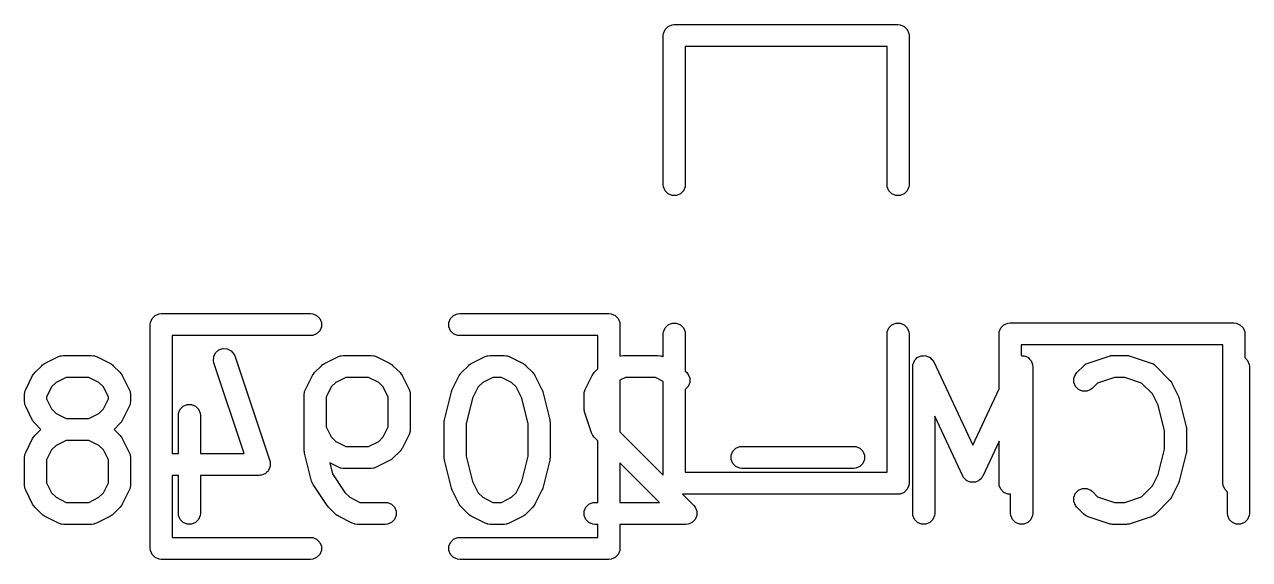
# Model space of a CAD drawing. Extents: x -2.1 to 1.75, y 0.25 to 2.72.
# Drawn here: x -0.1042 to 0.2242, y 1.122 to 1.2655 of the extents above; entities that cross this region are included whole.
import ezdxf

# ---------------------------------------------------------------- set-up
doc = ezdxf.new("R2010")
doc.units = 0
doc.header["$MEASUREMENT"] = 0
doc.layers.add('BLACK', color=7, linetype='CONTINUOUS')

msp = doc.modelspace()

# ---------------------------------------------------------------- linework, layer by layer
at = {"layer": 'BLACK', "linetype": 'CONTINUOUS'}
for p, q in [((0.06754, 1.26414), (0.06836, 1.26496)), ((0.06836, 1.26496), (0.06942, 1.2654)), ((0.06942, 1.2654), (0.07, 1.26545)), ((0.07, 1.26545), (0.13, 1.26545)), ((0.13, 1.26545), (0.13058, 1.2654)), ((0.13058, 1.2654), (0.13164, 1.26496)), ((0.13164, 1.26496), (0.13246, 1.26414)), ((0.06705, 1.2625), (0.0671, 1.26308)), ((0.06705, 1.2225), (0.06705, 1.2625)), ((0.0671, 1.26308), (0.06754, 1.26414)), ((0.13246, 1.26414), (0.1329, 1.26308)), ((0.1329, 1.26308), (0.13295, 1.2625)), ((0.13295, 1.2625), (0.13295, 1.2225)), ((0.12705, 1.25955), (0.07295, 1.25955)), ((0.07295, 1.25955), (0.07295, 1.2225)), ((0.12705, 1.2225), (0.12705, 1.25955)), ((0.0671, 1.22192), (0.06705, 1.2225)), ((0.06754, 1.22086), (0.0671, 1.22192)), ((0.0729, 1.22192), (0.07246, 1.22086)), ((0.07295, 1.2225), (0.0729, 1.22192)), ((0.1271, 1.22192), (0.12705, 1.2225)), ((0.12754, 1.22086), (0.1271, 1.22192)), ((0.1329, 1.22192), (0.13246, 1.22086)), ((0.13295, 1.2225), (0.1329, 1.22192)), ((0.06836, 1.22004), (0.06754, 1.22086)), ((0.06942, 1.2196), (0.06836, 1.22004)), ((0.07058, 1.2196), (0.06942, 1.2196)), ((0.07164, 1.22004), (0.07058, 1.2196)), ((0.07246, 1.22086), (0.07164, 1.22004)), ((0.12836, 1.22004), (0.12754, 1.22086)), ((0.12942, 1.2196), (0.12836, 1.22004)), ((0.13058, 1.2196), (0.12942, 1.2196)), ((0.13164, 1.22004), (0.13058, 1.2196)), ((0.13246, 1.22086), (0.13164, 1.22004)), ((-0.07045, 1.185), (-0.0704, 1.18558)), ((-0.0704, 1.18558), (-0.06996, 1.18664)), ((-0.06996, 1.18664), (-0.06914, 1.18746)), ((-0.06914, 1.18746), (-0.06808, 1.1879)), ((-0.06808, 1.1879), (-0.0675, 1.18795)), ((-0.0675, 1.18795), (-0.0275, 1.18795)), ((-0.0275, 1.18795), (-0.02692, 1.1879)), ((-0.02692, 1.1879), (-0.02586, 1.18746)), ((-0.02586, 1.18746), (-0.02504, 1.18664)), ((-0.02504, 1.18664), (-0.0246, 1.18558)), ((-0.0246, 1.18558), (-0.0246, 1.18442)), ((0.0096, 1.18558), (0.01004, 1.18664)), ((0.0096, 1.18442), (0.0096, 1.18558)), ((0.01004, 1.18664), (0.01086, 1.18746)), ((0.01086, 1.18746), (0.01192, 1.1879)), ((0.01192, 1.1879), (0.0125, 1.18795)), ((0.0125, 1.18795), (0.0525, 1.18795)), ((0.0525, 1.18795), (0.05308, 1.1879)), ((0.05308, 1.1879), (0.05414, 1.18746)), ((0.05414, 1.18746), (0.05496, 1.18664)), ((0.05496, 1.18664), (0.0554, 1.18558)), ((0.0554, 1.18558), (0.05545, 1.185)), ((0.15942, 1.1854), (0.16, 1.18545)), ((0.16, 1.18545), (0.22, 1.18545)), ((0.22, 1.18545), (0.22058, 1.1854)), ((-0.07045, 1.125), (-0.07045, 1.185)), ((-0.02586, 1.18254), (-0.02692, 1.1821)), ((-0.02504, 1.18336), (-0.02586, 1.18254)), ((-0.0246, 1.18442), (-0.02504, 1.18336)), ((0.01004, 1.18336), (0.0096, 1.18442)), ((0.01086, 1.18254), (0.01004, 1.18336)), ((0.01192, 1.1821), (0.01086, 1.18254)), ((0.05545, 1.185), (0.05545, 1.17662)), ((0.06705, 1.1825), (0.0671, 1.18308)), ((0.06705, 1.17638), (0.06705, 1.1825)), ((0.0671, 1.18308), (0.06754, 1.18414)), ((0.06754, 1.18414), (0.06836, 1.18496)), ((0.06836, 1.18496), (0.06942, 1.1854)), ((0.06942, 1.1854), (0.07058, 1.1854)), ((0.07058, 1.1854), (0.07164, 1.18496)), ((0.07164, 1.18496), (0.07246, 1.18414)), ((0.07246, 1.18414), (0.0729, 1.18308)), ((0.0729, 1.18308), (0.07295, 1.1825)), ((0.07295, 1.1825), (0.07295, 1.17252)), ((0.12705, 1.1825), (0.1271, 1.18308)), ((0.12705, 1.14545), (0.12705, 1.1825)), ((0.1271, 1.18308), (0.12754, 1.18414)), ((0.12754, 1.18414), (0.12836, 1.18496)), ((0.12836, 1.18496), (0.12942, 1.1854)), ((0.12942, 1.1854), (0.13058, 1.1854)), ((0.13058, 1.1854), (0.13164, 1.18496)), ((0.13164, 1.18496), (0.13246, 1.18414)), ((0.13246, 1.18414), (0.1329, 1.18308)), ((0.1329, 1.18308), (0.13295, 1.1825)), ((0.13295, 1.1825), (0.13295, 1.1425)), ((0.15705, 1.1825), (0.1571, 1.18308)), ((0.15705, 1.16776), (0.15705, 1.1825)), ((0.1571, 1.18308), (0.15754, 1.18414)), ((0.15754, 1.18414), (0.15836, 1.18496)), ((0.15836, 1.18496), (0.15942, 1.1854)), ((0.22058, 1.1854), (0.22164, 1.18496)), ((0.22164, 1.18496), (0.22246, 1.18414)), ((0.22246, 1.18414), (0.2229, 1.18308)), ((0.2229, 1.18308), (0.22295, 1.1825)), ((0.22295, 1.1825), (0.22295, 1.17617)), ((-0.0275, 1.18205), (-0.06455, 1.18205)), ((-0.06455, 1.18205), (-0.06455, 1.15049)), ((-0.02692, 1.1821), (-0.0275, 1.18205)), ((0.0125, 1.18205), (0.01192, 1.1821)), ((0.04955, 1.18205), (0.0125, 1.18205)), ((0.04955, 1.17313), (0.04955, 1.18205)), ((0.21705, 1.17955), (0.16295, 1.17955)), ((0.16295, 1.17955), (0.16295, 1.17669)), ((0.21705, 1.1425), (0.21705, 1.17955)), ((-0.09879, 1.17455), (-0.09504, 1.17643)), ((-0.09504, 1.17643), (-0.0945, 1.17663)), ((-0.0945, 1.17663), (-0.0944, 1.17664)), ((-0.0944, 1.17664), (-0.0943, 1.17668)), ((-0.0943, 1.17668), (-0.09372, 1.17674)), ((-0.09372, 1.17674), (-0.08622, 1.17674)), ((-0.08622, 1.17674), (-0.08565, 1.17668)), ((-0.08565, 1.17668), (-0.08555, 1.17664)), ((-0.08555, 1.17664), (-0.08544, 1.17663)), ((-0.08544, 1.17663), (-0.0849, 1.17643)), ((-0.0849, 1.17643), (-0.08115, 1.17455)), ((-0.05353, 1.17529), (-0.05345, 1.17644)), ((-0.05345, 1.17644), (-0.05294, 1.17747)), ((-0.05294, 1.17747), (-0.05207, 1.17823)), ((-0.05207, 1.17823), (-0.05097, 1.17859)), ((-0.05097, 1.17859), (-0.04982, 1.17851)), ((-0.04982, 1.17851), (-0.04879, 1.17799)), ((-0.04879, 1.17799), (-0.04804, 1.17712)), ((-0.04804, 1.17712), (-0.0478, 1.1766)), ((-0.0478, 1.1766), (-0.03843, 1.14847)), ((-0.0238, 1.17455), (-0.02005, 1.17643)), ((-0.02005, 1.17643), (-0.01951, 1.17663)), ((-0.01951, 1.17663), (-0.01941, 1.17664)), ((-0.01941, 1.17664), (-0.01931, 1.17668)), ((-0.01931, 1.17668), (-0.01873, 1.17674)), ((-0.01873, 1.17674), (-0.01123, 1.17674)), ((-0.01123, 1.17674), (-0.01066, 1.17668)), ((-0.01066, 1.17668), (-0.01056, 1.17664)), ((-0.01056, 1.17664), (-0.01045, 1.17663)), ((-0.01045, 1.17663), (-0.00991, 1.17643)), ((-0.00991, 1.17643), (-0.00616, 1.17455)), ((0.01557, 1.17455), (0.01932, 1.17643)), ((0.01932, 1.17643), (0.01986, 1.17663)), ((0.01986, 1.17663), (0.01996, 1.17664)), ((0.01996, 1.17664), (0.02006, 1.17668)), ((0.02006, 1.17668), (0.02064, 1.17674)), ((0.02064, 1.17674), (0.02439, 1.17674)), ((0.02439, 1.17674), (0.02496, 1.17668)), ((0.02496, 1.17668), (0.02506, 1.17664)), ((0.02506, 1.17664), (0.02517, 1.17663)), ((0.02517, 1.17663), (0.02571, 1.17643)), ((0.02571, 1.17643), (0.02946, 1.17455)), ((0.05545, 1.17662), (0.05548, 1.17663)), ((0.05548, 1.17663), (0.05558, 1.17664)), ((0.05558, 1.17664), (0.05568, 1.17668)), ((0.05568, 1.17668), (0.05626, 1.17674)), ((0.05626, 1.17674), (0.06563, 1.17674)), ((0.06563, 1.17674), (0.06621, 1.17668)), ((0.06621, 1.17668), (0.06631, 1.17664)), ((0.06631, 1.17664), (0.06641, 1.17663)), ((0.06641, 1.17663), (0.06695, 1.17643)), ((0.06695, 1.17643), (0.06705, 1.17638)), ((0.13442, 1.17543), (0.13478, 1.17579)), ((0.13478, 1.17579), (0.13513, 1.17617)), ((0.13513, 1.17617), (0.13519, 1.1762)), ((0.13519, 1.1762), (0.13523, 1.17624)), ((0.13523, 1.17624), (0.13571, 1.17644)), ((0.13571, 1.17644), (0.13617, 1.17665)), ((0.13617, 1.17665), (0.13624, 1.17666)), ((0.13624, 1.17666), (0.1363, 1.17668)), ((0.1363, 1.17668), (0.13681, 1.17668)), ((0.13681, 1.17668), (0.13732, 1.17671)), ((0.13732, 1.17671), (0.13738, 1.17668)), ((0.13738, 1.17668), (0.13745, 1.17668)), ((0.13745, 1.17668), (0.13792, 1.17649)), ((0.13792, 1.17649), (0.1384, 1.17631)), ((0.1384, 1.17631), (0.13845, 1.17627)), ((0.13845, 1.17627), (0.13851, 1.17624)), ((0.13851, 1.17624), (0.13888, 1.17588)), ((0.13888, 1.17588), (0.13925, 1.17553)), ((0.16295, 1.17669), (0.16318, 1.17668)), ((0.16318, 1.17668), (0.1637, 1.17668)), ((0.1637, 1.17668), (0.16376, 1.17666)), ((0.16376, 1.17666), (0.16382, 1.17665)), ((0.16382, 1.17665), (0.16429, 1.17644)), ((0.16429, 1.17644), (0.16476, 1.17624)), ((0.16476, 1.17624), (0.16481, 1.1762)), ((0.16481, 1.1762), (0.16487, 1.17617)), ((0.16487, 1.17617), (0.16521, 1.17579)), ((0.16521, 1.17579), (0.16557, 1.17543)), ((0.18093, 1.17471), (0.18656, 1.17659)), ((0.18656, 1.17659), (0.18684, 1.17665)), ((0.18684, 1.17665), (0.18692, 1.17668)), ((0.18692, 1.17668), (0.18702, 1.17669)), ((0.18702, 1.17669), (0.18712, 1.17672)), ((0.18712, 1.17672), (0.1872, 1.17671)), ((0.1872, 1.17671), (0.18749, 1.17674)), ((0.18749, 1.17674), (0.19124, 1.17674)), ((0.19124, 1.17674), (0.19153, 1.17671)), ((0.19153, 1.17671), (0.19161, 1.17672)), ((0.19161, 1.17672), (0.19171, 1.17669)), ((0.19171, 1.17669), (0.19182, 1.17668)), ((0.19182, 1.17668), (0.19189, 1.17665)), ((0.19189, 1.17665), (0.19217, 1.17659)), ((0.19217, 1.17659), (0.1978, 1.17471)), ((0.22295, 1.17617), (0.22369, 1.17543)), ((-0.10144, 1.17213), (-0.09956, 1.174)), ((-0.09956, 1.174), (-0.09933, 1.17419)), ((-0.09933, 1.17419), (-0.09928, 1.17424)), ((-0.09928, 1.17424), (-0.09919, 1.1743)), ((-0.09919, 1.1743), (-0.09911, 1.17437)), ((-0.09911, 1.17437), (-0.09904, 1.1744)), ((-0.09904, 1.1744), (-0.09879, 1.17455)), ((-0.08115, 1.17455), (-0.08091, 1.1744)), ((-0.08091, 1.1744), (-0.08083, 1.17437)), ((-0.08083, 1.17437), (-0.08075, 1.1743)), ((-0.08075, 1.1743), (-0.08066, 1.17424)), ((-0.08066, 1.17424), (-0.08061, 1.17419)), ((-0.08061, 1.17419), (-0.08039, 1.174)), ((-0.08039, 1.174), (-0.07851, 1.17213)), ((-0.0534, 1.17473), (-0.05353, 1.17529)), ((-0.04533, 1.15049), (-0.0534, 1.17473)), ((-0.02644, 1.17213), (-0.02457, 1.174)), ((-0.02457, 1.174), (-0.02434, 1.17419)), ((-0.02434, 1.17419), (-0.02429, 1.17424)), ((-0.02429, 1.17424), (-0.0242, 1.1743)), ((-0.0242, 1.1743), (-0.02412, 1.17437)), ((-0.02412, 1.17437), (-0.02405, 1.1744)), ((-0.02405, 1.1744), (-0.0238, 1.17455)), ((-0.00616, 1.17455), (-0.00592, 1.1744)), ((-0.00592, 1.1744), (-0.00584, 1.17437)), ((-0.00584, 1.17437), (-0.00576, 1.1743)), ((-0.00576, 1.1743), (-0.00567, 1.17424)), ((-0.00567, 1.17424), (-0.00562, 1.17419)), ((-0.00562, 1.17419), (-0.0054, 1.174)), ((-0.0054, 1.174), (-0.00352, 1.17213)), ((0.01293, 1.17213), (0.0148, 1.174)), ((0.0148, 1.174), (0.01503, 1.17419)), ((0.01503, 1.17419), (0.01508, 1.17424)), ((0.01508, 1.17424), (0.01517, 1.1743)), ((0.01517, 1.1743), (0.01525, 1.17437)), ((0.01525, 1.17437), (0.01532, 1.1744)), ((0.01532, 1.1744), (0.01557, 1.17455)), ((0.02946, 1.17455), (0.0297, 1.1744)), ((0.0297, 1.1744), (0.02978, 1.17437)), ((0.02978, 1.17437), (0.02986, 1.1743)), ((0.02986, 1.1743), (0.02995, 1.17424)), ((0.02995, 1.17424), (0.03, 1.17419)), ((0.03, 1.17419), (0.03022, 1.174)), ((0.03022, 1.174), (0.0321, 1.17213)), ((0.04855, 1.17213), (0.04955, 1.17313)), ((0.07295, 1.17252), (0.07334, 1.17213)), ((0.13392, 1.17379), (0.13396, 1.17417)), ((0.13392, 1.13442), (0.13392, 1.17379)), ((0.13395, 1.17423), (0.13397, 1.17427)), ((0.13396, 1.17417), (0.13395, 1.17423)), ((0.13397, 1.17427), (0.13398, 1.17436)), ((0.13398, 1.17436), (0.13417, 1.17484)), ((0.13417, 1.17484), (0.13435, 1.17532)), ((0.13435, 1.17532), (0.13439, 1.17537)), ((0.13439, 1.17537), (0.13442, 1.17543)), ((0.13925, 1.17553), (0.1393, 1.17546)), ((0.1393, 1.17546), (0.13933, 1.17543)), ((0.13933, 1.17543), (0.13935, 1.17536)), ((0.13935, 1.17536), (0.13955, 1.17504)), ((0.13955, 1.17504), (0.15, 1.15265)), ((0.16557, 1.17543), (0.1656, 1.17537)), ((0.1656, 1.17537), (0.16564, 1.17532)), ((0.16564, 1.17532), (0.16582, 1.17484)), ((0.16582, 1.17484), (0.16602, 1.17436)), ((0.16602, 1.17436), (0.16602, 1.17427)), ((0.16602, 1.17427), (0.16604, 1.17423)), ((0.16604, 1.17423), (0.16603, 1.17417)), ((0.16603, 1.17417), (0.16607, 1.17379)), ((0.16607, 1.17379), (0.16607, 1.13442)), ((0.1779, 1.17213), (0.17978, 1.174)), ((0.17978, 1.174), (0.18023, 1.17437)), ((0.18023, 1.17437), (0.18032, 1.17441)), ((0.18032, 1.17441), (0.1804, 1.17448)), ((0.1804, 1.17448), (0.18093, 1.17471)), ((0.1978, 1.17471), (0.19833, 1.17448)), ((0.19833, 1.17448), (0.19841, 1.17441)), ((0.19841, 1.17441), (0.19851, 1.17437)), ((0.19851, 1.17437), (0.19895, 1.174)), ((0.19895, 1.174), (0.2027, 1.17025)), ((0.22369, 1.17543), (0.22413, 1.17436)), ((0.22413, 1.17436), (0.22419, 1.17379)), ((0.22419, 1.17379), (0.22419, 1.13442)), ((-0.10386, 1.16761), (-0.10199, 1.17136)), ((-0.10199, 1.17136), (-0.10183, 1.17161)), ((-0.10183, 1.17161), (-0.1018, 1.17168)), ((-0.1018, 1.17168), (-0.10174, 1.17176)), ((-0.10174, 1.17176), (-0.10168, 1.17185)), ((-0.10168, 1.17185), (-0.10162, 1.1719)), ((-0.10162, 1.1719), (-0.10144, 1.17213)), ((-0.09572, 1.16949), (-0.09692, 1.16829)), ((-0.09303, 1.17083), (-0.09572, 1.16949)), ((-0.08692, 1.17083), (-0.09303, 1.17083)), ((-0.08422, 1.16949), (-0.08692, 1.17083)), ((-0.08303, 1.16829), (-0.08422, 1.16949)), ((-0.07851, 1.17213), (-0.07833, 1.1719)), ((-0.07833, 1.1719), (-0.07827, 1.17185)), ((-0.07827, 1.17185), (-0.07821, 1.17176)), ((-0.07821, 1.17176), (-0.07814, 1.17168)), ((-0.07814, 1.17168), (-0.07812, 1.17161)), ((-0.07812, 1.17161), (-0.07796, 1.17136)), ((-0.07796, 1.17136), (-0.07608, 1.16761)), ((-0.02887, 1.16761), (-0.027, 1.17136)), ((-0.027, 1.17136), (-0.02684, 1.17161)), ((-0.02684, 1.17161), (-0.02681, 1.17168)), ((-0.02681, 1.17168), (-0.02675, 1.17176)), ((-0.02675, 1.17176), (-0.02669, 1.17185)), ((-0.02669, 1.17185), (-0.02663, 1.1719)), ((-0.02663, 1.1719), (-0.02644, 1.17213)), ((-0.02073, 1.16949), (-0.02193, 1.16829)), ((-0.01804, 1.17083), (-0.02073, 1.16949)), ((-0.01193, 1.17083), (-0.01804, 1.17083)), ((-0.00923, 1.16949), (-0.01193, 1.17083)), ((-0.00804, 1.16829), (-0.00923, 1.16949)), ((-0.00352, 1.17213), (-0.00334, 1.1719)), ((-0.00334, 1.1719), (-0.00328, 1.17185)), ((-0.00328, 1.17185), (-0.00322, 1.17176)), ((-0.00322, 1.17176), (-0.00315, 1.17168)), ((-0.00315, 1.17168), (-0.00312, 1.17161)), ((-0.00312, 1.17161), (-0.00297, 1.17136)), ((-0.00297, 1.17136), (-0.00109, 1.16761)), ((0.0105, 1.16761), (0.01237, 1.17136)), ((0.01237, 1.17136), (0.01253, 1.17161)), ((0.01253, 1.17161), (0.01256, 1.17168)), ((0.01256, 1.17168), (0.01262, 1.17176)), ((0.01262, 1.17176), (0.01268, 1.17185)), ((0.01268, 1.17185), (0.01274, 1.1719)), ((0.01274, 1.1719), (0.01293, 1.17213)), ((0.01864, 1.16949), (0.01744, 1.16829)), ((0.02133, 1.17083), (0.01864, 1.16949)), ((0.02369, 1.17083), (0.02133, 1.17083)), ((0.02639, 1.16949), (0.02369, 1.17083)), ((0.02758, 1.16829), (0.02639, 1.16949)), ((0.0321, 1.17213), (0.03228, 1.1719)), ((0.03228, 1.1719), (0.03234, 1.17185)), ((0.03234, 1.17185), (0.0324, 1.17176)), ((0.0324, 1.17176), (0.03247, 1.17168)), ((0.03247, 1.17168), (0.0325, 1.17161)), ((0.0325, 1.17161), (0.03265, 1.17136)), ((0.03265, 1.17136), (0.03453, 1.16761)), ((0.04612, 1.16761), (0.04799, 1.17136)), ((0.04799, 1.17136), (0.04815, 1.17161)), ((0.04815, 1.17161), (0.04818, 1.17168)), ((0.04818, 1.17168), (0.04825, 1.17176)), ((0.04825, 1.17176), (0.0483, 1.17185)), ((0.0483, 1.17185), (0.04836, 1.1719)), ((0.04836, 1.1719), (0.04855, 1.17213)), ((0.05695, 1.17083), (0.05545, 1.17008)), ((0.05545, 1.17008), (0.05545, 1.15627)), ((0.06493, 1.17083), (0.05695, 1.17083)), ((0.06705, 1.16978), (0.06493, 1.17083)), ((0.06705, 1.14468), (0.06705, 1.16978)), ((0.07334, 1.17213), (0.07371, 1.17168)), ((0.07371, 1.17168), (0.07415, 1.17061)), ((0.07415, 1.16946), (0.07371, 1.1684)), ((0.07415, 1.17061), (0.07415, 1.16946)), ((0.1771, 1.17061), (0.17754, 1.17168)), ((0.1771, 1.16946), (0.1771, 1.17061)), ((0.17754, 1.1684), (0.1771, 1.16946)), ((0.17754, 1.17168), (0.1779, 1.17213)), ((0.18346, 1.16933), (0.18208, 1.16795)), ((0.18797, 1.17083), (0.18346, 1.16933)), ((0.19076, 1.17083), (0.18797, 1.17083)), ((0.19527, 1.16933), (0.19076, 1.17083)), ((0.19819, 1.16641), (0.19527, 1.16933)), ((0.2027, 1.17025), (0.20289, 1.17002)), ((0.20289, 1.17002), (0.20295, 1.16997)), ((0.20295, 1.16997), (0.203, 1.16988)), ((0.203, 1.16988), (0.20307, 1.1698)), ((0.20307, 1.1698), (0.2031, 1.16973)), ((0.2031, 1.16973), (0.20326, 1.16948)), ((0.20326, 1.16948), (0.20513, 1.16573)), ((-0.10418, 1.16629), (-0.10412, 1.16686)), ((-0.10418, 1.16441), (-0.10418, 1.16629)), ((-0.10412, 1.16686), (-0.10408, 1.16696)), ((-0.10408, 1.16696), (-0.10407, 1.16707)), ((-0.10407, 1.16707), (-0.10386, 1.16761)), ((-0.09692, 1.16829), (-0.09827, 1.16559)), ((-0.08168, 1.16559), (-0.08303, 1.16829)), ((-0.07608, 1.16761), (-0.07588, 1.16707)), ((-0.07588, 1.16707), (-0.07587, 1.16696)), ((-0.07587, 1.16696), (-0.07583, 1.16686)), ((-0.07583, 1.16686), (-0.07577, 1.16629)), ((-0.07577, 1.16629), (-0.07577, 1.16441)), ((-0.02918, 1.16629), (-0.02913, 1.16686)), ((-0.02918, 1.15129), (-0.02918, 1.16629)), ((-0.02913, 1.16686), (-0.02909, 1.16696)), ((-0.02909, 1.16696), (-0.02908, 1.16707)), ((-0.02908, 1.16707), (-0.02887, 1.16761)), ((-0.02193, 1.16829), (-0.02328, 1.16559)), ((-0.00669, 1.16559), (-0.00804, 1.16829)), ((-0.00109, 1.16761), (-0.00089, 1.16707)), ((-0.00089, 1.16707), (-0.00088, 1.16696)), ((-0.00088, 1.16696), (-0.00084, 1.16686)), ((-0.00084, 1.16686), (-0.00078, 1.16629)), ((-0.00078, 1.16629), (-0.00078, 1.15691)), ((0.0084, 1.1595), (0.01027, 1.167)), ((0.01027, 1.167), (0.01029, 1.16705)), ((0.01029, 1.16707), (0.01038, 1.16731)), ((0.01029, 1.16705), (0.01029, 1.16707)), ((0.01038, 1.16731), (0.01047, 1.16755)), ((0.01047, 1.16755), (0.01048, 1.16757)), ((0.01048, 1.16757), (0.0105, 1.16761)), ((0.01744, 1.16829), (0.01592, 1.16526)), ((0.0291, 1.16526), (0.02758, 1.16829)), ((0.03453, 1.16761), (0.03454, 1.16757)), ((0.03454, 1.16757), (0.03456, 1.16755)), ((0.03456, 1.16755), (0.03464, 1.16731)), ((0.03464, 1.16731), (0.03473, 1.16707)), ((0.03473, 1.16707), (0.03474, 1.16705)), ((0.03474, 1.16705), (0.03475, 1.167)), ((0.03475, 1.167), (0.03663, 1.1595)), ((0.04581, 1.16629), (0.04586, 1.16686)), ((0.04581, 1.16254), (0.04581, 1.16629)), ((0.04586, 1.16686), (0.0459, 1.16696)), ((0.0459, 1.16696), (0.04591, 1.16707)), ((0.04591, 1.16707), (0.04612, 1.16761)), ((0.07371, 1.1684), (0.07295, 1.16764)), ((0.07295, 1.16764), (0.07295, 1.14545)), ((0.15, 1.15265), (0.15705, 1.16776)), ((0.17835, 1.16758), (0.17754, 1.1684)), ((0.17942, 1.16714), (0.17835, 1.16758)), ((0.18057, 1.16714), (0.17942, 1.16714)), ((0.18163, 1.16758), (0.18057, 1.16714)), ((0.18208, 1.16795), (0.18163, 1.16758)), ((0.1997, 1.16338), (0.19819, 1.16641)), ((0.20513, 1.16573), (0.20515, 1.16569)), ((-0.10412, 1.16384), (-0.10418, 1.16441)), ((-0.10408, 1.16374), (-0.10412, 1.16384)), ((-0.10407, 1.16363), (-0.10408, 1.16374)), ((-0.10386, 1.16309), (-0.10407, 1.16363)), ((-0.10199, 1.15934), (-0.10386, 1.16309)), ((-0.09827, 1.16559), (-0.09827, 1.16511)), ((-0.09827, 1.16511), (-0.09692, 1.16241)), ((-0.08303, 1.16241), (-0.08168, 1.16511)), ((-0.08168, 1.16511), (-0.08168, 1.16559)), ((-0.07608, 1.16309), (-0.07796, 1.15934)), ((-0.07588, 1.16363), (-0.07608, 1.16309)), ((-0.07587, 1.16374), (-0.07588, 1.16363)), ((-0.07583, 1.16384), (-0.07587, 1.16374)), ((-0.07577, 1.16441), (-0.07583, 1.16384)), ((-0.06243, 1.1623), (-0.06162, 1.16312)), ((-0.06162, 1.16312), (-0.06055, 1.16356)), ((-0.06055, 1.16356), (-0.0594, 1.16356)), ((-0.0594, 1.16356), (-0.05834, 1.16312)), ((-0.05834, 1.16312), (-0.05752, 1.1623)), ((-0.02328, 1.16559), (-0.02328, 1.15761)), ((-0.00669, 1.15761), (-0.00669, 1.16559)), ((0.01592, 1.16526), (0.01422, 1.15843)), ((0.03081, 1.15843), (0.0291, 1.16526)), ((0.04583, 1.16225), (0.04581, 1.16254)), ((0.20141, 1.15655), (0.1997, 1.16338)), ((0.20515, 1.16569), (0.20516, 1.16567)), ((0.20516, 1.16567), (0.20525, 1.16543)), ((0.20525, 1.16543), (0.20534, 1.16519)), ((0.20534, 1.16519), (0.20534, 1.16517)), ((0.20534, 1.16517), (0.20535, 1.16513)), ((0.20535, 1.16513), (0.20723, 1.15763)), ((-0.10183, 1.15909), (-0.10199, 1.15934)), ((-0.09692, 1.16241), (-0.09572, 1.16122)), ((-0.09572, 1.16122), (-0.09303, 1.15987)), ((-0.09303, 1.15987), (-0.08692, 1.15987)), ((-0.08692, 1.15987), (-0.08422, 1.16122)), ((-0.08422, 1.16122), (-0.08303, 1.16241)), ((-0.07796, 1.15934), (-0.07812, 1.15909)), ((-0.06293, 1.16066), (-0.06287, 1.16124)), ((-0.06293, 1.15049), (-0.06293, 1.16066)), ((-0.06287, 1.16124), (-0.06243, 1.1623)), ((-0.05752, 1.1623), (-0.05708, 1.16124)), ((-0.05708, 1.16124), (-0.05702, 1.16066)), ((-0.05702, 1.16066), (-0.05702, 1.15049)), ((0.00831, 1.15893), (0.00835, 1.15915)), ((0.00835, 1.15915), (0.00837, 1.15936)), ((0.00837, 1.15936), (0.00838, 1.1594)), ((0.00838, 1.1594), (0.0084, 1.1595)), ((0.03663, 1.1595), (0.03664, 1.1594)), ((0.03664, 1.1594), (0.03666, 1.15936)), ((0.03666, 1.15936), (0.03668, 1.15915)), ((0.03668, 1.15915), (0.03671, 1.15893)), ((0.04583, 1.16217), (0.04583, 1.16225)), ((0.04585, 1.16207), (0.04583, 1.16217)), ((0.04586, 1.16196), (0.04585, 1.16207)), ((0.04589, 1.16189), (0.04586, 1.16196)), ((0.04596, 1.1616), (0.04589, 1.16189)), ((0.04783, 1.15598), (0.04596, 1.1616)), ((0.14732, 1.14442), (0.13983, 1.16048)), ((0.13983, 1.16048), (0.13983, 1.13442)), ((-0.1018, 1.15902), (-0.10183, 1.15909)), ((-0.10174, 1.15894), (-0.1018, 1.15902)), ((-0.10168, 1.15885), (-0.10174, 1.15894)), ((-0.10162, 1.1588), (-0.10168, 1.15885)), ((-0.10144, 1.15858), (-0.10162, 1.1588)), ((-0.09977, 1.15691), (-0.10144, 1.15858)), ((-0.10144, 1.15525), (-0.09977, 1.15691)), ((-0.07851, 1.15858), (-0.08017, 1.15691)), ((-0.08017, 1.15691), (-0.07851, 1.15525)), ((-0.07833, 1.1588), (-0.07851, 1.15858)), ((-0.07827, 1.15885), (-0.07833, 1.1588)), ((-0.07821, 1.15894), (-0.07827, 1.15885)), ((-0.07814, 1.15902), (-0.07821, 1.15894)), ((-0.07812, 1.15909), (-0.07814, 1.15902)), ((-0.02328, 1.15761), (-0.02193, 1.15491)), ((-0.00804, 1.15491), (-0.00669, 1.15761)), ((-0.00089, 1.15613), (-0.00109, 1.15559)), ((-0.00088, 1.15624), (-0.00089, 1.15613)), ((-0.00084, 1.15634), (-0.00088, 1.15624)), ((-0.00078, 1.15691), (-0.00084, 1.15634)), ((0.00832, 1.15889), (0.00831, 1.15893)), ((0.00831, 1.15879), (0.00832, 1.15889)), ((0.00831, 1.14941), (0.00831, 1.15879)), ((0.01422, 1.15843), (0.01422, 1.14978)), ((0.03081, 1.14978), (0.03081, 1.15843)), ((0.03671, 1.15893), (0.0367, 1.15889)), ((0.0367, 1.15889), (0.03671, 1.15879)), ((0.03671, 1.15879), (0.03671, 1.14941)), ((0.04807, 1.15545), (0.04783, 1.15598)), ((0.05545, 1.15627), (0.06705, 1.14468)), ((0.20141, 1.15165), (0.20141, 1.15655)), ((0.20723, 1.15763), (0.20724, 1.15753)), ((0.20724, 1.15753), (0.20726, 1.15749)), ((0.20726, 1.15749), (0.20728, 1.15727)), ((0.20728, 1.15727), (0.20731, 1.15706)), ((0.20731, 1.15706), (0.20731, 1.15701)), ((0.20731, 1.15701), (0.20732, 1.15691)), ((0.20732, 1.15691), (0.20732, 1.15129)), ((-0.10386, 1.15074), (-0.10199, 1.15448)), ((-0.10199, 1.15448), (-0.10183, 1.15473)), ((-0.10183, 1.15473), (-0.1018, 1.1548)), ((-0.1018, 1.1548), (-0.10174, 1.15489)), ((-0.10174, 1.15489), (-0.10168, 1.15497)), ((-0.10168, 1.15497), (-0.10162, 1.15503)), ((-0.10162, 1.15503), (-0.10144, 1.15525)), ((-0.09572, 1.15261), (-0.09692, 1.15142)), ((-0.09303, 1.15396), (-0.09572, 1.15261)), ((-0.08692, 1.15396), (-0.09303, 1.15396)), ((-0.08422, 1.15261), (-0.08692, 1.15396)), ((-0.08303, 1.15142), (-0.08422, 1.15261)), ((-0.07851, 1.15525), (-0.07833, 1.15503)), ((-0.07833, 1.15503), (-0.07827, 1.15497)), ((-0.07827, 1.15497), (-0.07821, 1.15489)), ((-0.07821, 1.15489), (-0.07814, 1.1548)), ((-0.07814, 1.1548), (-0.07812, 1.15473)), ((-0.07812, 1.15473), (-0.07796, 1.15448)), ((-0.07796, 1.15448), (-0.07608, 1.15074)), ((-0.02193, 1.15491), (-0.02073, 1.15372)), ((-0.02073, 1.15372), (-0.01804, 1.15237)), ((-0.01193, 1.15237), (-0.00923, 1.15372)), ((-0.00923, 1.15372), (-0.00804, 1.15491)), ((-0.00109, 1.15559), (-0.00297, 1.15184)), ((0.04814, 1.15537), (0.04807, 1.15545)), ((0.04818, 1.15527), (0.04814, 1.15537)), ((0.04855, 1.15483), (0.04818, 1.15527)), ((0.04955, 1.15382), (0.04855, 1.15483)), ((0.04955, 1.13737), (0.04955, 1.15382)), ((0.15705, 1.15379), (0.15267, 1.14442)), ((0.15705, 1.1425), (0.15705, 1.15379)), ((-0.10418, 1.14941), (-0.10412, 1.14999)), ((-0.10418, 1.14192), (-0.10418, 1.14941)), ((-0.10412, 1.14999), (-0.10408, 1.15009)), ((-0.10408, 1.15009), (-0.10407, 1.15019)), ((-0.10407, 1.15019), (-0.10386, 1.15074)), ((-0.09692, 1.15142), (-0.09827, 1.14872)), ((-0.08168, 1.14872), (-0.08303, 1.15142)), ((-0.07608, 1.15074), (-0.07588, 1.15019)), ((-0.07588, 1.15019), (-0.07587, 1.15009)), ((-0.07587, 1.15009), (-0.07583, 1.14999)), ((-0.07583, 1.14999), (-0.07577, 1.14941)), ((-0.07577, 1.14941), (-0.07577, 1.14192)), ((-0.06455, 1.15049), (-0.06293, 1.15049)), ((-0.05702, 1.15049), (-0.04533, 1.15049)), ((-0.02917, 1.15119), (-0.02918, 1.15129)), ((-0.02918, 1.15115), (-0.02917, 1.15119)), ((-0.02915, 1.15093), (-0.02918, 1.15115)), ((-0.02913, 1.15071), (-0.02915, 1.15093)), ((-0.02911, 1.15067), (-0.02913, 1.15071)), ((-0.0291, 1.15057), (-0.02911, 1.15067)), ((-0.02722, 1.14307), (-0.0291, 1.15057)), ((-0.01804, 1.15237), (-0.01193, 1.15237)), ((-0.00352, 1.15108), (-0.0054, 1.1492)), ((-0.00334, 1.1513), (-0.00352, 1.15108)), ((-0.00328, 1.15135), (-0.00334, 1.1513)), ((-0.00322, 1.15144), (-0.00328, 1.15135)), ((-0.00315, 1.15152), (-0.00322, 1.15144)), ((-0.00312, 1.1516), (-0.00315, 1.15152)), ((-0.00297, 1.15184), (-0.00312, 1.1516)), ((0.00832, 1.14931), (0.00831, 1.14941)), ((0.00831, 1.14927), (0.00832, 1.14931)), ((0.01422, 1.14978), (0.01592, 1.14295)), ((0.0291, 1.14295), (0.03081, 1.14978)), ((0.03671, 1.14941), (0.0367, 1.14931)), ((0.0367, 1.14931), (0.03671, 1.14927)), ((0.08523, 1.14999), (0.08567, 1.15106)), ((0.08523, 1.14884), (0.08523, 1.14999)), ((0.08567, 1.15106), (0.08649, 1.15187)), ((0.08649, 1.15187), (0.08755, 1.15231)), ((0.08755, 1.15231), (0.08813, 1.15237)), ((0.08813, 1.15237), (0.11813, 1.15237)), ((0.11813, 1.15237), (0.1187, 1.15231)), ((0.1187, 1.15231), (0.11977, 1.15187)), ((0.11977, 1.15187), (0.12058, 1.15106)), ((0.12058, 1.15106), (0.12102, 1.14999)), ((0.12102, 1.14999), (0.12102, 1.14884)), ((0.1997, 1.14482), (0.20141, 1.15165)), ((0.20723, 1.15057), (0.20535, 1.14307)), ((0.20724, 1.15067), (0.20723, 1.15057)), ((0.20726, 1.15071), (0.20724, 1.15067)), ((0.20728, 1.15093), (0.20726, 1.15071)), ((0.20731, 1.15115), (0.20728, 1.15093)), ((0.20732, 1.15129), (0.20731, 1.15119)), ((0.20731, 1.15119), (0.20731, 1.15115)), ((-0.09827, 1.14872), (-0.09827, 1.14261)), ((-0.08168, 1.14261), (-0.08168, 1.14872)), ((-0.03859, 1.14634), (-0.03877, 1.1459)), ((-0.03838, 1.14676), (-0.03859, 1.14634)), ((-0.03843, 1.14847), (-0.03836, 1.14819)), ((-0.03837, 1.14687), (-0.03838, 1.14676)), ((-0.03833, 1.14696), (-0.03837, 1.14687)), ((-0.03836, 1.14819), (-0.03833, 1.14812)), ((-0.03833, 1.14812), (-0.03833, 1.14806)), ((-0.03833, 1.14806), (-0.0383, 1.14791)), ((-0.0383, 1.14791), (-0.03833, 1.14744)), ((-0.03833, 1.14744), (-0.03833, 1.14696)), ((-0.02005, 1.14677), (-0.02235, 1.14792)), ((-0.02235, 1.14792), (-0.02162, 1.145)), ((-0.01951, 1.14657), (-0.02005, 1.14677)), ((-0.01941, 1.14656), (-0.01951, 1.14657)), ((-0.01931, 1.14652), (-0.01941, 1.14656)), ((-0.01873, 1.14646), (-0.01931, 1.14652)), ((-0.01123, 1.14646), (-0.01873, 1.14646)), ((-0.01066, 1.14652), (-0.01123, 1.14646)), ((-0.01056, 1.14656), (-0.01066, 1.14652)), ((-0.01045, 1.14657), (-0.01056, 1.14656)), ((-0.00991, 1.14677), (-0.01045, 1.14657)), ((-0.00616, 1.14865), (-0.00991, 1.14677)), ((-0.00592, 1.1488), (-0.00616, 1.14865)), ((-0.00584, 1.14883), (-0.00592, 1.1488)), ((-0.00576, 1.1489), (-0.00584, 1.14883)), ((-0.00567, 1.14896), (-0.00576, 1.1489)), ((-0.00562, 1.14902), (-0.00567, 1.14896)), ((-0.0054, 1.1492), (-0.00562, 1.14902)), ((0.00835, 1.14906), (0.00831, 1.14927)), ((0.00837, 1.14884), (0.00835, 1.14906)), ((0.00838, 1.1488), (0.00837, 1.14884)), ((0.0084, 1.1487), (0.00838, 1.1488)), ((0.01027, 1.1412), (0.0084, 1.1487)), ((0.03663, 1.1487), (0.03475, 1.1412)), ((0.03664, 1.1488), (0.03663, 1.1487)), ((0.03666, 1.14884), (0.03664, 1.1488)), ((0.03668, 1.14906), (0.03666, 1.14884)), ((0.03671, 1.14927), (0.03668, 1.14906)), ((0.066, 1.13737), (0.05545, 1.14792)), ((0.05545, 1.14792), (0.05545, 1.13737)), ((0.08567, 1.14777), (0.08523, 1.14884)), ((0.08649, 1.14696), (0.08567, 1.14777)), ((0.08755, 1.14652), (0.08649, 1.14696)), ((0.08813, 1.14646), (0.08755, 1.14652)), ((0.11813, 1.14646), (0.08813, 1.14646)), ((0.1187, 1.14652), (0.11813, 1.14646)), ((0.11977, 1.14696), (0.1187, 1.14652)), ((0.12058, 1.14777), (0.11977, 1.14696)), ((0.12102, 1.14884), (0.12058, 1.14777)), ((-0.06293, 1.14459), (-0.06455, 1.14459)), ((-0.06455, 1.14459), (-0.06455, 1.12795)), ((-0.06293, 1.13442), (-0.06293, 1.14459)), ((-0.04123, 1.14459), (-0.05702, 1.14459)), ((-0.05702, 1.14459), (-0.05702, 1.13442)), ((-0.04094, 1.14462), (-0.04123, 1.14459)), ((-0.04086, 1.14461), (-0.04094, 1.14462)), ((-0.0408, 1.14463), (-0.04086, 1.14461)), ((-0.04065, 1.14464), (-0.0408, 1.14463)), ((-0.04022, 1.14483), (-0.04065, 1.14464)), ((-0.03977, 1.14497), (-0.04022, 1.14483)), ((-0.03969, 1.14504), (-0.03977, 1.14497)), ((-0.03959, 1.14508), (-0.03969, 1.14504)), ((-0.03925, 1.14542), (-0.03959, 1.14508)), ((-0.0389, 1.14573), (-0.03925, 1.14542)), ((-0.03885, 1.14582), (-0.0389, 1.14573)), ((-0.03877, 1.1459), (-0.03885, 1.14582)), ((-0.0271, 1.14273), (-0.02722, 1.14307)), ((-0.02709, 1.14266), (-0.0271, 1.14273)), ((-0.02162, 1.145), (-0.01831, 1.14005)), ((0.01592, 1.14295), (0.01744, 1.13992)), ((0.02758, 1.13992), (0.0291, 1.14295)), ((0.07295, 1.14545), (0.12705, 1.14545)), ((0.14745, 1.14421), (0.14732, 1.14442)), ((0.14747, 1.14413), (0.14745, 1.14421)), ((0.14752, 1.14408), (0.14747, 1.14413)), ((0.14762, 1.14392), (0.14752, 1.14408)), ((0.14795, 1.14362), (0.14762, 1.14392)), ((0.14825, 1.14328), (0.14795, 1.14362)), ((0.14837, 1.14323), (0.14825, 1.14328)), ((0.14847, 1.14314), (0.14837, 1.14323)), ((0.14889, 1.14299), (0.14847, 1.14314)), ((0.14929, 1.1428), (0.14889, 1.14299)), ((0.14942, 1.14279), (0.14929, 1.1428)), ((0.14955, 1.14275), (0.14942, 1.14279)), ((0.15, 1.14277), (0.14955, 1.14275)), ((0.15044, 1.14275), (0.15, 1.14277)), ((0.15057, 1.14279), (0.15044, 1.14275)), ((0.1507, 1.1428), (0.15057, 1.14279)), ((0.15111, 1.14299), (0.1507, 1.1428)), ((0.15153, 1.14314), (0.15111, 1.14299)), ((0.15162, 1.14323), (0.15153, 1.14314)), ((0.15174, 1.14328), (0.15162, 1.14323)), ((0.15205, 1.14362), (0.15174, 1.14328)), ((0.15238, 1.14392), (0.15205, 1.14362)), ((0.15247, 1.14408), (0.15238, 1.14392)), ((0.15252, 1.14413), (0.15247, 1.14408)), ((0.15255, 1.14421), (0.15252, 1.14413)), ((0.15267, 1.14442), (0.15255, 1.14421)), ((0.19819, 1.14179), (0.1997, 1.14482)), ((0.20525, 1.14277), (0.20516, 1.14253)), ((0.20534, 1.14301), (0.20525, 1.14277)), ((0.20535, 1.14307), (0.20534, 1.14303)), ((0.20534, 1.14303), (0.20534, 1.14301)), ((-0.10412, 1.14134), (-0.10418, 1.14192)), ((-0.10408, 1.14124), (-0.10412, 1.14134)), ((-0.10407, 1.14114), (-0.10408, 1.14124)), ((-0.10386, 1.1406), (-0.10407, 1.14114)), ((-0.10199, 1.13685), (-0.10386, 1.1406)), ((-0.09827, 1.14261), (-0.09692, 1.13992)), ((-0.09692, 1.13992), (-0.09572, 1.13872)), ((-0.08422, 1.13872), (-0.08303, 1.13992)), ((-0.08303, 1.13992), (-0.08168, 1.14261)), ((-0.07608, 1.1406), (-0.07796, 1.13685)), ((-0.07588, 1.14114), (-0.07608, 1.1406)), ((-0.07587, 1.14124), (-0.07588, 1.14114)), ((-0.07583, 1.14134), (-0.07587, 1.14124)), ((-0.07577, 1.14192), (-0.07583, 1.14134)), ((-0.02705, 1.1426), (-0.02709, 1.14266)), ((-0.02703, 1.14253), (-0.02705, 1.1426)), ((-0.02698, 1.14247), (-0.02703, 1.14253)), ((-0.02681, 1.14215), (-0.02698, 1.14247)), ((-0.02306, 1.13653), (-0.02681, 1.14215)), ((-0.01831, 1.14005), (-0.01698, 1.13872)), ((0.01029, 1.14116), (0.01027, 1.1412)), ((0.01029, 1.14114), (0.01029, 1.14116)), ((0.01038, 1.1409), (0.01029, 1.14114)), ((0.01047, 1.14065), (0.01038, 1.1409)), ((0.01048, 1.14064), (0.01047, 1.14065)), ((0.0105, 1.1406), (0.01048, 1.14064)), ((0.01237, 1.13685), (0.0105, 1.1406)), ((0.01744, 1.13992), (0.01864, 1.13872)), ((0.02639, 1.13872), (0.02758, 1.13992)), ((0.03453, 1.1406), (0.03265, 1.13685)), ((0.03454, 1.14064), (0.03453, 1.1406)), ((0.03456, 1.14065), (0.03454, 1.14064)), ((0.03464, 1.1409), (0.03456, 1.14065)), ((0.03473, 1.14114), (0.03464, 1.1409)), ((0.03474, 1.14116), (0.03473, 1.14114)), ((0.03475, 1.1412), (0.03474, 1.14116)), ((0.13, 1.13955), (0.07218, 1.13955)), ((0.07218, 1.13955), (0.07522, 1.1365)), ((0.13058, 1.1396), (0.13, 1.13955)), ((0.13164, 1.14004), (0.13058, 1.1396)), ((0.13246, 1.14086), (0.13164, 1.14004)), ((0.1329, 1.14192), (0.13246, 1.14086)), ((0.13295, 1.1425), (0.1329, 1.14192)), ((0.1571, 1.14192), (0.15705, 1.1425)), ((0.15754, 1.14086), (0.1571, 1.14192)), ((0.15836, 1.14004), (0.15754, 1.14086)), ((0.15942, 1.1396), (0.15836, 1.14004)), ((0.16017, 1.1396), (0.15942, 1.1396)), ((0.16017, 1.13442), (0.16017, 1.1396)), ((0.1771, 1.13874), (0.17754, 1.13981)), ((0.17754, 1.13981), (0.17835, 1.14062)), ((0.17835, 1.14062), (0.17942, 1.14106)), ((0.17942, 1.14106), (0.18057, 1.14106)), ((0.18057, 1.14106), (0.18163, 1.14062)), ((0.18163, 1.14062), (0.18208, 1.14025)), ((0.18208, 1.14025), (0.18346, 1.13887)), ((0.19527, 1.13887), (0.19819, 1.14179)), ((0.20513, 1.14247), (0.20326, 1.13872)), ((0.20515, 1.14251), (0.20513, 1.14247)), ((0.20516, 1.14253), (0.20515, 1.14251)), ((0.2171, 1.14192), (0.21705, 1.1425)), ((0.21754, 1.14086), (0.2171, 1.14192)), ((0.21828, 1.14012), (0.21754, 1.14086)), ((0.21828, 1.13442), (0.21828, 1.14012)), ((-0.10183, 1.1366), (-0.10199, 1.13685)), ((-0.1018, 1.13653), (-0.10183, 1.1366)), ((-0.10174, 1.13644), (-0.1018, 1.13653)), ((-0.10168, 1.13636), (-0.10174, 1.13644)), ((-0.10162, 1.1363), (-0.10168, 1.13636)), ((-0.10144, 1.13608), (-0.10162, 1.1363)), ((-0.09572, 1.13872), (-0.09303, 1.13737)), ((-0.09303, 1.13737), (-0.08692, 1.13737)), ((-0.08692, 1.13737), (-0.08422, 1.13872)), ((-0.07833, 1.1363), (-0.07851, 1.13608)), ((-0.07827, 1.13636), (-0.07833, 1.1363)), ((-0.07821, 1.13644), (-0.07827, 1.13636)), ((-0.07814, 1.13653), (-0.07821, 1.13644)), ((-0.07812, 1.1366), (-0.07814, 1.13653)), ((-0.07796, 1.13685), (-0.07812, 1.1366)), ((-0.02288, 1.13631), (-0.02306, 1.13653)), ((-0.02306, 1.13653), (-0.02306, 1.13653)), ((-0.02306, 1.13653), (-0.02306, 1.13653)), ((-0.0227, 1.13608), (-0.02288, 1.13631)), ((-0.01698, 1.13872), (-0.01429, 1.13737)), ((-0.01429, 1.13737), (-0.00748, 1.13737)), ((-0.00748, 1.13737), (-0.00691, 1.13731)), ((-0.00691, 1.13731), (-0.00584, 1.13687)), ((-0.00584, 1.13687), (-0.00503, 1.13606)), ((0.01253, 1.1366), (0.01237, 1.13685)), ((0.01256, 1.13653), (0.01253, 1.1366)), ((0.01262, 1.13644), (0.01256, 1.13653)), ((0.01268, 1.13636), (0.01262, 1.13644)), ((0.01274, 1.1363), (0.01268, 1.13636)), ((0.01293, 1.13608), (0.01274, 1.1363)), ((0.01864, 1.13872), (0.02133, 1.13737)), ((0.02133, 1.13737), (0.02369, 1.13737)), ((0.02369, 1.13737), (0.02639, 1.13872)), ((0.03228, 1.1363), (0.0321, 1.13608)), ((0.03234, 1.13636), (0.03228, 1.1363)), ((0.0324, 1.13644), (0.03234, 1.13636)), ((0.03247, 1.13653), (0.0324, 1.13644)), ((0.0325, 1.1366), (0.03247, 1.13653)), ((0.03265, 1.13685), (0.0325, 1.1366)), ((0.0463, 1.13606), (0.04712, 1.13687)), ((0.04712, 1.13687), (0.04818, 1.13731)), ((0.04818, 1.13731), (0.04876, 1.13737)), ((0.04876, 1.13737), (0.04955, 1.13737)), ((0.05545, 1.13737), (0.066, 1.13737)), ((0.07522, 1.1365), (0.07559, 1.13606)), ((0.1771, 1.13759), (0.1771, 1.13874)), ((0.17754, 1.13653), (0.1771, 1.13759)), ((0.1779, 1.13608), (0.17754, 1.13653)), ((0.18346, 1.13887), (0.18797, 1.13737)), ((0.18797, 1.13737), (0.19076, 1.13737)), ((0.19076, 1.13737), (0.19527, 1.13887)), ((0.2027, 1.13795), (0.19895, 1.1342)), ((0.20289, 1.13818), (0.2027, 1.13795)), ((0.20295, 1.13823), (0.20289, 1.13818)), ((0.203, 1.13832), (0.20295, 1.13823)), ((0.20307, 1.1384), (0.203, 1.13832)), ((0.2031, 1.13847), (0.20307, 1.1384)), ((0.20326, 1.13872), (0.2031, 1.13847)), ((-0.09956, 1.1342), (-0.10144, 1.13608)), ((-0.09933, 1.13402), (-0.09956, 1.1342)), ((-0.09928, 1.13396), (-0.09933, 1.13402)), ((-0.09919, 1.1339), (-0.09928, 1.13396)), ((-0.09911, 1.13384), (-0.09919, 1.1339)), ((-0.09904, 1.13381), (-0.09911, 1.13384)), ((-0.09879, 1.13365), (-0.09904, 1.13381)), ((-0.09504, 1.13178), (-0.09879, 1.13365)), ((-0.08115, 1.13365), (-0.0849, 1.13178)), ((-0.08091, 1.13381), (-0.08115, 1.13365)), ((-0.08083, 1.13384), (-0.08091, 1.13381)), ((-0.08075, 1.1339), (-0.08083, 1.13384)), ((-0.08066, 1.13396), (-0.08075, 1.1339)), ((-0.08061, 1.13402), (-0.08066, 1.13396)), ((-0.08039, 1.1342), (-0.08061, 1.13402)), ((-0.07851, 1.13608), (-0.08039, 1.1342)), ((-0.06287, 1.13384), (-0.06293, 1.13442)), ((-0.06243, 1.13278), (-0.06287, 1.13384)), ((-0.05708, 1.13384), (-0.05752, 1.13278)), ((-0.05702, 1.13442), (-0.05708, 1.13384)), ((-0.02082, 1.1342), (-0.0227, 1.13608)), ((-0.0227, 1.13608), (-0.0227, 1.13608)), ((-0.0227, 1.13608), (-0.0227, 1.13608)), ((-0.02059, 1.13402), (-0.02082, 1.1342)), ((-0.02054, 1.13396), (-0.02059, 1.13402)), ((-0.02045, 1.1339), (-0.02054, 1.13396)), ((-0.02037, 1.13384), (-0.02045, 1.1339)), ((-0.0203, 1.13381), (-0.02037, 1.13384)), ((-0.02005, 1.13365), (-0.0203, 1.13381)), ((-0.0163, 1.13178), (-0.02005, 1.13365)), ((-0.00503, 1.13606), (-0.00459, 1.13499)), ((-0.00459, 1.13384), (-0.00503, 1.13278)), ((-0.00459, 1.13499), (-0.00459, 1.13384)), ((0.0148, 1.1342), (0.01293, 1.13608)), ((0.01503, 1.13402), (0.0148, 1.1342)), ((0.01508, 1.13396), (0.01503, 1.13402)), ((0.01517, 1.1339), (0.01508, 1.13396)), ((0.01525, 1.13384), (0.01517, 1.1339)), ((0.01532, 1.13381), (0.01525, 1.13384)), ((0.01557, 1.13365), (0.01532, 1.13381)), ((0.01932, 1.13178), (0.01557, 1.13365)), ((0.02946, 1.13365), (0.02571, 1.13178)), ((0.0297, 1.13381), (0.02946, 1.13365)), ((0.02978, 1.13384), (0.0297, 1.13381)), ((0.02986, 1.1339), (0.02978, 1.13384)), ((0.02995, 1.13396), (0.02986, 1.1339)), ((0.03, 1.13402), (0.02995, 1.13396)), ((0.03022, 1.1342), (0.03, 1.13402)), ((0.0321, 1.13608), (0.03022, 1.1342)), ((0.04586, 1.13499), (0.0463, 1.13606)), ((0.04586, 1.13384), (0.04586, 1.13499)), ((0.0463, 1.13278), (0.04586, 1.13384)), ((0.07559, 1.13606), (0.07603, 1.13499)), ((0.07603, 1.13384), (0.07559, 1.13278)), ((0.07603, 1.13499), (0.07603, 1.13384)), ((0.13398, 1.13384), (0.13392, 1.13442)), ((0.13442, 1.13278), (0.13398, 1.13384)), ((0.13977, 1.13384), (0.13933, 1.13278)), ((0.13983, 1.13442), (0.13977, 1.13384)), ((0.16022, 1.13384), (0.16017, 1.13442)), ((0.16066, 1.13278), (0.16022, 1.13384)), ((0.16602, 1.13384), (0.16557, 1.13278)), ((0.16607, 1.13442), (0.16602, 1.13384)), ((0.17978, 1.1342), (0.1779, 1.13608)), ((0.18023, 1.13384), (0.17978, 1.1342)), ((0.18032, 1.1338), (0.18023, 1.13384)), ((0.1804, 1.13373), (0.18032, 1.1338)), ((0.18093, 1.13349), (0.1804, 1.13373)), ((0.18656, 1.13162), (0.18093, 1.13349)), ((0.1978, 1.13349), (0.19217, 1.13162)), ((0.19833, 1.13373), (0.1978, 1.13349)), ((0.19841, 1.1338), (0.19833, 1.13373)), ((0.19851, 1.13384), (0.19841, 1.1338)), ((0.19895, 1.1342), (0.19851, 1.13384)), ((0.21834, 1.13384), (0.21828, 1.13442)), ((0.21878, 1.13278), (0.21834, 1.13384)), ((0.22413, 1.13384), (0.22369, 1.13278)), ((0.22419, 1.13442), (0.22413, 1.13384)), ((-0.0945, 1.13157), (-0.09504, 1.13178)), ((-0.0944, 1.13156), (-0.0945, 1.13157)), ((-0.0943, 1.13152), (-0.0944, 1.13156)), ((-0.09372, 1.13146), (-0.0943, 1.13152)), ((-0.08622, 1.13146), (-0.09372, 1.13146)), ((-0.08565, 1.13152), (-0.08622, 1.13146)), ((-0.08555, 1.13156), (-0.08565, 1.13152)), ((-0.08544, 1.13157), (-0.08555, 1.13156)), ((-0.0849, 1.13178), (-0.08544, 1.13157)), ((-0.06162, 1.13196), (-0.06243, 1.13278)), ((-0.06055, 1.13152), (-0.06162, 1.13196)), ((-0.0594, 1.13152), (-0.06055, 1.13152)), ((-0.05834, 1.13196), (-0.0594, 1.13152)), ((-0.05752, 1.13278), (-0.05834, 1.13196)), ((-0.01576, 1.13157), (-0.0163, 1.13178)), ((-0.01566, 1.13156), (-0.01576, 1.13157)), ((-0.01556, 1.13152), (-0.01566, 1.13156)), ((-0.01498, 1.13146), (-0.01556, 1.13152)), ((-0.00748, 1.13146), (-0.01498, 1.13146)), ((-0.00691, 1.13152), (-0.00748, 1.13146)), ((-0.00584, 1.13196), (-0.00691, 1.13152)), ((-0.00503, 1.13278), (-0.00584, 1.13196)), ((0.01986, 1.13157), (0.01932, 1.13178)), ((0.01996, 1.13156), (0.01986, 1.13157)), ((0.02006, 1.13152), (0.01996, 1.13156)), ((0.02064, 1.13146), (0.02006, 1.13152)), ((0.02439, 1.13146), (0.02064, 1.13146)), ((0.02496, 1.13152), (0.02439, 1.13146)), ((0.02506, 1.13156), (0.02496, 1.13152)), ((0.02517, 1.13157), (0.02506, 1.13156)), ((0.02571, 1.13178), (0.02517, 1.13157)), ((0.04712, 1.13196), (0.0463, 1.13278)), ((0.04818, 1.13152), (0.04712, 1.13196)), ((0.04876, 1.13146), (0.04818, 1.13152)), ((0.04955, 1.13146), (0.04876, 1.13146)), ((0.04955, 1.12795), (0.04955, 1.13146)), ((0.07313, 1.13146), (0.05545, 1.13146)), ((0.05545, 1.13146), (0.05545, 1.125)), ((0.07371, 1.13152), (0.07313, 1.13146)), ((0.07402, 1.13165), (0.07371, 1.13152)), ((0.07477, 1.13196), (0.07402, 1.13165)), ((0.07559, 1.13278), (0.07477, 1.13196)), ((0.13523, 1.13196), (0.13442, 1.13278)), ((0.1363, 1.13152), (0.13523, 1.13196)), ((0.13745, 1.13152), (0.1363, 1.13152)), ((0.13851, 1.13196), (0.13745, 1.13152)), ((0.13933, 1.13278), (0.13851, 1.13196)), ((0.16148, 1.13196), (0.16066, 1.13278)), ((0.16254, 1.13152), (0.16148, 1.13196)), ((0.1637, 1.13152), (0.16254, 1.13152)), ((0.16476, 1.13196), (0.1637, 1.13152)), ((0.16557, 1.13278), (0.16476, 1.13196)), ((0.18684, 1.13155), (0.18656, 1.13162)), ((0.18692, 1.13152), (0.18684, 1.13155)), ((0.18702, 1.13151), (0.18692, 1.13152)), ((0.18712, 1.13149), (0.18702, 1.13151)), ((0.1872, 1.13149), (0.18712, 1.13149)), ((0.18749, 1.13146), (0.1872, 1.13149)), ((0.19124, 1.13146), (0.18749, 1.13146)), ((0.19153, 1.13149), (0.19124, 1.13146)), ((0.19161, 1.13149), (0.19153, 1.13149)), ((0.19171, 1.13151), (0.19161, 1.13149)), ((0.19182, 1.13152), (0.19171, 1.13151)), ((0.19189, 1.13155), (0.19182, 1.13152)), ((0.19217, 1.13162), (0.19189, 1.13155)), ((0.2196, 1.13196), (0.21878, 1.13278)), ((0.22066, 1.13152), (0.2196, 1.13196)), ((0.22181, 1.13152), (0.22066, 1.13152)), ((0.22288, 1.13196), (0.22181, 1.13152)), ((0.22369, 1.13278), (0.22288, 1.13196)), ((-0.06455, 1.12795), (-0.0275, 1.12795)), ((-0.0275, 1.12795), (-0.02692, 1.1279)), ((-0.02692, 1.1279), (-0.02586, 1.12746)), ((-0.02586, 1.12746), (-0.02504, 1.12664)), ((-0.02504, 1.12664), (-0.0246, 1.12558)), ((0.0096, 1.12558), (0.01004, 1.12664)), ((0.01004, 1.12664), (0.01086, 1.12746)), ((0.01086, 1.12746), (0.01192, 1.1279)), ((0.01192, 1.1279), (0.0125, 1.12795)), ((0.0125, 1.12795), (0.04955, 1.12795)), ((-0.0704, 1.12442), (-0.07045, 1.125)), ((-0.06996, 1.12336), (-0.0704, 1.12442)), ((-0.06914, 1.12254), (-0.06996, 1.12336)), ((-0.02504, 1.12336), (-0.02586, 1.12254)), ((-0.0246, 1.12442), (-0.02504, 1.12336)), ((-0.0246, 1.12558), (-0.0246, 1.12442)), ((0.0096, 1.12442), (0.0096, 1.12558)), ((0.01004, 1.12336), (0.0096, 1.12442)), ((0.01086, 1.12254), (0.01004, 1.12336)), ((0.05496, 1.12336), (0.05414, 1.12254)), ((0.0554, 1.12442), (0.05496, 1.12336)), ((0.05545, 1.125), (0.0554, 1.12442)), ((-0.06808, 1.1221), (-0.06914, 1.12254)), ((-0.0675, 1.12205), (-0.06808, 1.1221)), ((-0.0275, 1.12205), (-0.0675, 1.12205)), ((-0.02692, 1.1221), (-0.0275, 1.12205)), ((-0.02586, 1.12254), (-0.02692, 1.1221)), ((0.01192, 1.1221), (0.01086, 1.12254)), ((0.0125, 1.12205), (0.01192, 1.1221)), ((0.0525, 1.12205), (0.0125, 1.12205)), ((0.05308, 1.1221), (0.0525, 1.12205)), ((0.05414, 1.12254), (0.05308, 1.1221))]:
    msp.add_line(p, q, dxfattribs=at)

doc.saveas('drawing.dxf')
